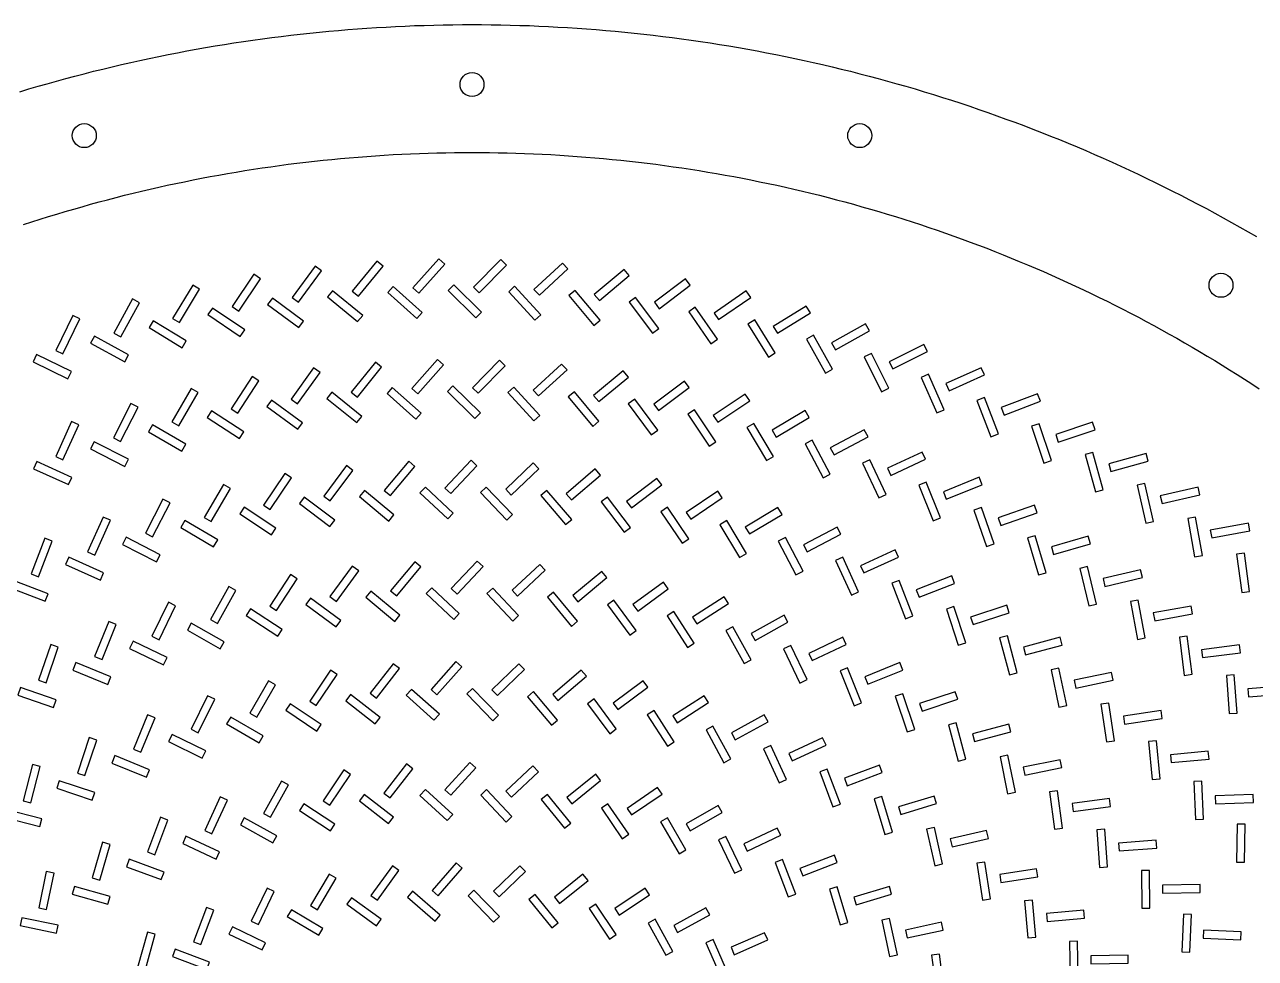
# Model space of a CAD drawing. Header units: millimetres. Extents: x -195 to 195, y -219 to 195.
# Drawn here: x -56 to 98.1, y 78.2 to 195 of the extents above; entities that cross this region are included whole.
import ezdxf

# ---------------------------------------------------------------- set-up
doc = ezdxf.new("R2010")
doc.units = ezdxf.units.MM
for name, color, linetype in [('NPTH', 9, 'Continuous'), ('OUTLINE', 7, 'Continuous'), ('TOP_CU', 1, 'Continuous'), ('TOP_SLOT', 3, 'Continuous')]:
    doc.layers.add(name, color=color, linetype=linetype)

msp = doc.modelspace()

# ---------------------------------------------------------------- linework, layer by layer
at = {"layer": 'NPTH'}
for centre in [(0, 187.5), (-48.53, 181.11), (48.53, 181.11), (93.75, 162.38)]:
    msp.add_circle(centre, 1.5, dxfattribs=at)
at = {"layer": 'OUTLINE'}
msp.add_lwpolyline([(-56.61, 186.6), (-55.46, 186.95), (-54.31, 187.28), (-53.16, 187.61), (-52.01, 187.94), (-50.85, 188.25), (-49.7, 188.56), (-48.54, 188.86), (-47.38, 189.16), (-46.22, 189.44), (-45.06, 189.72), (-43.89, 190), (-42.72, 190.26), (-41.56, 190.52), (-40.39, 190.77), (-39.22, 191.02), (-38.04, 191.25), (-36.87, 191.48), (-35.69, 191.71), (-34.52, 191.92), (-33.34, 192.13), (-32.16, 192.33), (-30.98, 192.52), (-29.8, 192.71), (-28.61, 192.89), (-27.43, 193.06), (-26.24, 193.23), (-25.06, 193.38), (-23.87, 193.53), (-22.68, 193.68), (-21.49, 193.81), (-20.3, 193.94), (-19.11, 194.06), (-17.92, 194.17), (-16.73, 194.28), (-15.54, 194.38), (-14.35, 194.47), (-13.15, 194.56), (-11.96, 194.63), (-10.76, 194.7), (-9.57, 194.77), (-8.37, 194.82), (-7.18, 194.87), (-5.98, 194.91), (-4.79, 194.94), (-3.59, 194.97), (-2.39, 194.99), (-1.2, 195), (0, 195), (1.2, 195), (2.39, 194.99), (3.59, 194.97), (4.79, 194.94), (5.98, 194.91), (7.18, 194.87), (8.37, 194.82), (9.57, 194.77), (10.76, 194.7), (11.96, 194.63), (13.15, 194.56), (14.35, 194.47), (15.54, 194.38), (16.73, 194.28), (17.92, 194.17), (19.11, 194.06), (20.3, 193.94), (21.49, 193.81), (22.68, 193.68), (23.87, 193.53), (25.06, 193.38), (26.24, 193.23), (27.43, 193.06), (28.61, 192.89), (29.8, 192.71), (30.98, 192.52), (32.16, 192.33), (33.34, 192.13), (34.52, 191.92), (35.69, 191.71), (36.87, 191.48), (38.04, 191.25), (39.22, 191.02), (40.39, 190.77), (41.56, 190.52), (42.72, 190.26), (43.89, 190), (45.06, 189.72), (46.22, 189.44), (47.38, 189.16), (48.54, 188.86), (49.7, 188.56), (50.85, 188.25), (52.01, 187.94), (53.16, 187.61), (54.31, 187.28), (55.46, 186.95), (56.61, 186.6), (57.75, 186.25), (58.89, 185.89), (60.03, 185.53), (61.17, 185.16), (62.3, 184.78), (63.44, 184.39), (64.57, 184), (65.69, 183.6), (66.82, 183.19), (67.94, 182.78), (69.06, 182.36), (70.18, 181.93), (71.29, 181.5), (72.41, 181.06), (73.52, 180.61), (74.62, 180.16), (75.73, 179.7), (76.83, 179.23), (77.93, 178.75), (79.02, 178.27), (80.11, 177.78), (81.2, 177.29), (82.29, 176.79), (83.37, 176.28), (84.45, 175.76), (85.53, 175.24), (86.6, 174.71), (87.67, 174.18), (88.74, 173.64), (89.81, 173.09), (90.87, 172.54), (91.92, 171.97), (92.98, 171.41), (94.03, 170.83), (95.07, 170.25), (96.12, 169.67), (97.15, 169.07), (98.19, 168.47)], dxfattribs=at)
at = {"layer": 'TOP_CU'}
msp.add_lwpolyline([(-56.15, 169.97), (-55.11, 170.31), (-54.06, 170.64), (-53.01, 170.97), (-51.96, 171.29), (-50.91, 171.61), (-49.86, 171.92), (-48.8, 172.22), (-47.74, 172.52), (-46.68, 172.81), (-45.62, 173.09), (-44.56, 173.37), (-43.49, 173.64), (-42.43, 173.9), (-41.36, 174.16), (-40.29, 174.41), (-39.22, 174.65), (-38.15, 174.89), (-37.07, 175.12), (-36, 175.34), (-34.92, 175.56), (-33.84, 175.77), (-32.76, 175.98), (-31.68, 176.17), (-30.6, 176.36), (-29.52, 176.55), (-28.44, 176.73), (-27.35, 176.9), (-26.26, 177.06), (-25.18, 177.22), (-24.09, 177.37), (-23, 177.52), (-21.91, 177.65), (-20.82, 177.78), (-19.73, 177.91), (-18.64, 178.03), (-17.55, 178.14), (-16.45, 178.24), (-15.36, 178.34), (-14.26, 178.43), (-13.17, 178.51), (-12.07, 178.59), (-10.98, 178.66), (-9.88, 178.73), (-8.78, 178.78), (-7.69, 178.83), (-6.59, 178.88), (-5.49, 178.92), (-4.39, 178.95), (-3.29, 178.97), (-2.2, 178.99), (-1.1, 179), (0, 179), (1.1, 179), (2.2, 178.99), (3.29, 178.97), (4.39, 178.95), (5.49, 178.92), (6.59, 178.88), (7.69, 178.83), (8.78, 178.78), (9.88, 178.73), (10.98, 178.66), (12.07, 178.59), (13.17, 178.51), (14.26, 178.43), (15.36, 178.34), (16.45, 178.24), (17.55, 178.14), (18.64, 178.03), (19.73, 177.91), (20.82, 177.78), (21.91, 177.65), (23, 177.52), (24.09, 177.37), (25.18, 177.22), (26.26, 177.06), (27.35, 176.9), (28.44, 176.73), (29.52, 176.55), (30.6, 176.36), (31.68, 176.17), (32.76, 175.98), (33.84, 175.77), (34.92, 175.56), (36, 175.34), (37.07, 175.12), (38.15, 174.89), (39.22, 174.65), (40.29, 174.41), (41.36, 174.16), (42.43, 173.9), (43.49, 173.64), (44.56, 173.37), (45.62, 173.09), (46.68, 172.81), (47.74, 172.52), (48.8, 172.22), (49.86, 171.92), (50.91, 171.61), (51.96, 171.29), (53.01, 170.97), (54.06, 170.64), (55.11, 170.31), (56.15, 169.97), (57.19, 169.62), (58.23, 169.26), (59.27, 168.9), (60.3, 168.54), (61.34, 168.16), (62.37, 167.78), (63.4, 167.4), (64.42, 167.01), (65.44, 166.61), (66.47, 166.2), (67.48, 165.79), (68.5, 165.37), (69.51, 164.95), (70.52, 164.52), (71.53, 164.09), (72.54, 163.64), (73.54, 163.2), (74.54, 162.74), (75.54, 162.28), (76.53, 161.81), (77.52, 161.34), (78.51, 160.86), (79.5, 160.38), (80.48, 159.89), (81.46, 159.39), (82.44, 158.89), (83.41, 158.38), (84.38, 157.86), (85.35, 157.34), (86.31, 156.82), (87.27, 156.28), (88.23, 155.75), (89.18, 155.2), (90.13, 154.65), (91.08, 154.1), (92.02, 153.53), (92.96, 152.97), (93.9, 152.39), (94.83, 151.81), (95.76, 151.23), (96.69, 150.64), (97.61, 150.04), (98.53, 149.44)], dxfattribs=at)
for points in [[(-14.99, 161.64), (-14.21, 161.01), (-11.13, 164.77), (-11.9, 165.41)], [(-7.41, 162.07), (-6.67, 161.4), (-3.41, 165.02), (-4.16, 165.69)], [(0.17, 162.15), (0.88, 161.45), (4.3, 164.9), (3.59, 165.61)], [(7.75, 161.87), (8.43, 161.13), (12.01, 164.43), (11.33, 165.16)], [(-30.03, 159.72), (-29.2, 159.16), (-26.49, 163.2), (-27.31, 163.76)], [(-22.53, 160.86), (-21.73, 160.26), (-18.83, 164.17), (-19.63, 164.76)], [(15.31, 161.24), (15.96, 160.47), (19.69, 163.59), (19.04, 164.36)], [(-36.62, 157.72), (-34.09, 161.88), (-34.95, 162.4), (-37.47, 158.24)], [(-6.92, 158.24), (-6.25, 158.98), (-9.87, 162.23), (-10.54, 161.49)], [(0.48, 158.29), (1.19, 159), (-2.27, 162.42), (-2.97, 161.71)], [(7.88, 158), (8.62, 158.68), (5.33, 162.26), (4.59, 161.58)], [(22.84, 160.25), (23.44, 159.45), (27.31, 162.4), (26.71, 163.19)], [(-44.84, 156.41), (-43.96, 155.93), (-41.63, 160.2), (-42.5, 160.68)], [(-21.68, 157.08), (-21.09, 157.89), (-24.99, 160.79), (-25.59, 159.99)], [(-14.32, 157.83), (-13.68, 158.61), (-17.45, 161.69), (-18.08, 160.92)], [(15.26, 157.37), (16.03, 158.01), (12.91, 161.74), (12.14, 161.1)], [(22.6, 156.39), (23.4, 156.99), (20.45, 160.86), (19.66, 160.26)], [(30.3, 158.91), (30.87, 158.09), (34.88, 160.85), (34.31, 161.67)], [(-29.01, 155.99), (-28.45, 156.82), (-32.49, 159.54), (-33.05, 158.71)], [(29.89, 155.06), (30.71, 155.63), (27.95, 159.64), (27.13, 159.07)], [(37.7, 157.22), (38.23, 156.37), (42.36, 158.94), (41.83, 159.79)], [(-52.1, 154.24), (-51.21, 153.8), (-49.08, 158.18), (-49.97, 158.62)], [(-36.28, 154.56), (-35.76, 155.42), (-39.92, 157.94), (-40.43, 157.09)], [(37.11, 153.4), (37.96, 153.93), (35.39, 158.06), (34.54, 157.53)], [(45.01, 155.19), (45.5, 154.32), (49.74, 156.69), (49.25, 157.56)], [(-43.47, 152.79), (-42.99, 153.67), (-47.26, 156), (-47.74, 155.12)], [(44.24, 151.4), (45.11, 151.89), (42.74, 156.13), (41.87, 155.64)], [(52.22, 152.82), (52.66, 151.92), (57.01, 154.09), (56.57, 154.99)], [(-50.57, 150.69), (-50.13, 151.59), (-54.51, 153.72), (-54.95, 152.82)], [(-15.11, 149.01), (-14.33, 148.38), (-11.31, 152.14), (-12.09, 152.76)], [(-6.78, 148.81), (-3.57, 152.41), (-4.32, 153.08), (-7.52, 149.48)], [(0.07, 149.57), (0.78, 148.87), (4.17, 152.3), (3.45, 153)], [(7.66, 149.27), (8.33, 148.53), (11.89, 151.79), (11.21, 152.52)], [(51.27, 149.07), (52.16, 149.51), (49.99, 153.86), (49.1, 153.42)], [(-22.65, 148.15), (-21.84, 147.56), (-19.02, 151.47), (-19.83, 152.06)], [(15.22, 148.59), (15.86, 147.82), (19.57, 150.88), (18.94, 151.66)], [(58.18, 146.41), (59.09, 146.81), (57.13, 151.26), (56.21, 150.85)], [(59.3, 150.11), (59.71, 149.19), (64.15, 151.16), (63.75, 152.07)], [(-37.57, 145.3), (-36.7, 144.8), (-34.28, 148.97), (-35.15, 149.47)], [(-30.14, 146.91), (-29.31, 146.37), (-26.68, 150.41), (-27.52, 150.96)], [(-7.05, 145.64), (-6.38, 146.39), (-9.98, 149.6), (-10.64, 148.85)], [(0.35, 145.71), (1.06, 146.42), (-2.38, 149.81), (-3.08, 149.1)], [(8.48, 146.08), (5.23, 149.63), (4.49, 148.96), (7.75, 145.41)], [(22.74, 147.52), (23.34, 146.72), (27.2, 149.59), (26.61, 150.4)], [(-21.79, 144.38), (-21.2, 145.19), (-25.1, 148.02), (-25.69, 147.21)], [(-14.43, 145.2), (-13.81, 145.98), (-17.56, 149), (-18.19, 148.22)], [(15.11, 144.72), (15.88, 145.36), (12.82, 149.07), (12.04, 148.44)], [(22.44, 143.67), (23.24, 144.26), (20.36, 148.13), (19.56, 147.53)], [(30.2, 146.07), (30.75, 145.24), (34.76, 147.92), (34.2, 148.75)], [(65.89, 143.78), (64.14, 148.32), (63.2, 147.96), (64.96, 143.42)], [(66.25, 147.07), (66.62, 146.14), (71.15, 147.89), (70.79, 148.82)], [(-44.89, 143.31), (-44.01, 142.85), (-41.8, 147.14), (-42.69, 147.6)], [(-29.09, 143.19), (-28.54, 144.03), (-32.59, 146.66), (-33.13, 145.82)], [(29.7, 142.24), (30.53, 142.79), (27.85, 146.8), (27.02, 146.24)], [(37.57, 144.25), (38.08, 143.39), (42.22, 145.85), (41.71, 146.71)], [(-52.11, 140.95), (-51.2, 140.54), (-49.22, 144.93), (-50.13, 145.35)], [(-36.32, 141.64), (-35.82, 142.5), (-39.99, 144.92), (-40.49, 144.05)], [(36.87, 140.44), (37.73, 140.96), (35.27, 145.09), (34.41, 144.58)], [(71.59, 140.13), (72.54, 140.44), (71, 145.05), (70.05, 144.74)], [(73.06, 143.71), (73.37, 142.76), (77.98, 144.29), (77.67, 145.24)], [(44.84, 142.05), (45.31, 141.16), (49.57, 143.42), (49.1, 144.3)], [(-43.47, 139.72), (-43.01, 140.61), (-47.3, 142.81), (-47.76, 141.92)], [(43.95, 138.29), (44.83, 138.75), (42.58, 143.01), (41.7, 142.54)], [(-50.51, 137.44), (-50.1, 138.35), (-54.49, 140.33), (-54.9, 139.42)], [(-10.99, 136.71), (-10.22, 136.06), (-7.15, 139.72), (-7.92, 140.37)], [(-3.39, 136.99), (-2.66, 136.31), (0.61, 139.79), (-0.12, 140.48)], [(50.91, 135.77), (51.82, 136.19), (49.78, 140.56), (48.88, 140.13)], [(51.99, 139.48), (52.41, 138.57), (56.78, 140.61), (56.35, 141.51)], [(78.06, 136.52), (79.02, 136.79), (77.7, 141.47), (76.74, 141.2)], [(79.69, 140.03), (79.96, 139.06), (84.64, 140.38), (84.37, 141.34)], [(-26.08, 134.87), (-25.25, 134.32), (-22.6, 138.29), (-23.44, 138.85)], [(-18.56, 136), (-17.76, 135.4), (-14.9, 139.22), (-15.7, 139.82)], [(4.22, 136.86), (4.91, 136.14), (8.36, 139.43), (7.67, 140.16)], [(11.8, 136.3), (12.45, 135.54), (16.08, 138.64), (15.43, 139.4)], [(-33.52, 133.33), (-32.66, 132.82), (-30.25, 136.94), (-31.11, 137.45)], [(-3.04, 133.15), (-2.35, 133.88), (-5.84, 137.14), (-6.52, 136.41)], [(4.35, 133), (5.08, 133.69), (1.78, 137.14), (1.06, 136.45)], [(19.95, 134.53), (23.75, 137.43), (23.14, 138.22), (19.34, 135.33)], [(57.73, 132.9), (58.66, 133.28), (56.85, 137.74), (55.92, 137.36)], [(59, 136.55), (59.37, 135.62), (63.84, 137.43), (63.46, 138.36)], [(84.35, 132.61), (85.32, 132.84), (84.22, 137.57), (83.25, 137.35)], [(86.15, 136.04), (86.37, 135.06), (91.11, 136.16), (90.88, 137.13)], [(-40.88, 131.38), (-39.99, 130.92), (-37.8, 135.17), (-38.69, 135.62)], [(-17.78, 132.21), (-17.18, 133.01), (-21.01, 135.87), (-21.61, 135.07)], [(-10.42, 132.88), (-9.78, 133.65), (-13.44, 136.72), (-14.08, 135.95)], [(11.72, 132.44), (12.48, 133.09), (9.38, 136.72), (8.62, 136.07)], [(19.05, 131.47), (19.85, 132.08), (16.95, 135.87), (16.16, 135.27)], [(26.82, 133.93), (27.38, 133.1), (31.33, 135.78), (30.77, 136.61)], [(-25.09, 131.14), (-24.54, 131.97), (-28.52, 134.61), (-29.07, 133.78)], [(26.31, 130.1), (27.14, 130.66), (24.46, 134.61), (23.64, 134.05)], [(34.21, 132.12), (34.72, 131.27), (38.81, 133.72), (38.3, 134.58)], [(64.39, 129.69), (65.34, 130.02), (63.76, 134.56), (62.82, 134.24)], [(65.85, 133.27), (66.18, 132.32), (70.72, 133.9), (70.4, 134.85)], [(-48.11, 129.03), (-47.19, 128.62), (-45.24, 132.98), (-46.16, 133.38)], [(-32.34, 129.65), (-31.83, 130.52), (-35.95, 132.93), (-36.45, 132.07)], [(33.49, 128.33), (34.35, 128.84), (31.89, 132.93), (31.04, 132.42)], [(90.45, 128.42), (91.43, 128.59), (90.56, 133.38), (89.58, 133.2)], [(92.41, 131.75), (92.59, 130.77), (97.37, 131.64), (97.19, 132.62)], [(41.48, 129.91), (41.95, 129.02), (46.17, 131.24), (45.7, 132.13)], [(70.89, 126.14), (71.85, 126.42), (70.5, 131.04), (69.54, 130.76)], [(72.52, 129.64), (72.8, 128.68), (77.42, 130.02), (77.14, 130.99)], [(-55.2, 126.28), (-54.26, 125.92), (-52.56, 130.38), (-53.49, 130.74)], [(-39.48, 127.77), (-39.03, 128.66), (-43.27, 130.85), (-43.73, 129.96)], [(40.55, 126.16), (41.44, 126.62), (39.22, 130.84), (38.33, 130.38)], [(-46.11, 126.42), (-50.47, 128.37), (-50.88, 127.45), (-46.52, 125.5)], [(47.48, 123.59), (48.39, 124.01), (46.41, 128.35), (45.5, 127.93)], [(48.62, 127.29), (49.04, 126.38), (53.38, 128.36), (52.96, 129.27)], [(97.33, 124.07), (96.69, 128.88), (95.7, 128.75), (96.34, 123.93)], [(-17.78, 123.42), (-16.97, 122.83), (-14.18, 126.64), (-14.98, 127.23)], [(-10.2, 124.15), (-9.43, 123.51), (-6.41, 127.14), (-7.17, 127.78)], [(-2.59, 124.42), (-1.86, 123.73), (1.38, 127.18), (0.65, 127.86)], [(5.03, 124.22), (5.71, 123.49), (9.16, 126.73), (8.47, 127.46)], [(12.62, 123.56), (13.26, 122.79), (16.89, 125.81), (16.25, 126.58)], [(77.19, 122.26), (78.16, 122.49), (77.06, 127.18), (76.08, 126.95)], [(79, 125.68), (79.23, 124.7), (83.92, 125.81), (83.69, 126.78)], [(-53.42, 122.85), (-53.06, 123.78), (-57.52, 125.49), (-57.88, 124.55)], [(-24.46, 121.68), (-21.9, 125.66), (-22.74, 126.2), (-25.3, 122.22)], [(20.15, 122.43), (20.74, 121.62), (24.56, 124.41), (23.97, 125.22)], [(54.26, 120.65), (55.19, 121.01), (53.46, 125.45), (52.53, 125.09)], [(55.97, 123.34), (60.41, 125.08), (60.05, 126.01), (55.61, 124.27)], [(-32.74, 120.57), (-31.87, 120.08), (-29.55, 124.21), (-30.43, 124.69)], [(-9.66, 120.33), (-9.02, 121.1), (-12.65, 124.12), (-13.29, 123.35)], [(-2.28, 120.57), (-1.59, 121.3), (-5.03, 124.54), (-5.72, 123.81)], [(5.1, 120.36), (5.83, 121.05), (2.59, 124.49), (1.86, 123.81)], [(12.45, 119.7), (13.22, 120.34), (10.2, 123.98), (9.43, 123.34)], [(27.6, 120.84), (28.14, 120), (32.12, 122.55), (31.58, 123.39)], [(-40.06, 118.47), (-39.16, 118.03), (-37.1, 122.29), (-38, 122.73)], [(-24.3, 118.49), (-23.76, 119.33), (-27.73, 121.89), (-28.27, 121.05)], [(-16.41, 120.44), (-20.22, 123.24), (-20.82, 122.43), (-17.01, 119.63)], [(19.75, 118.59), (20.56, 119.18), (17.77, 123), (16.96, 122.41)], [(60.87, 117.33), (61.82, 117.64), (60.33, 122.17), (59.38, 121.86)], [(62.41, 120.87), (62.72, 119.92), (67.25, 121.41), (66.94, 122.36)], [(83.28, 118.07), (84.27, 118.25), (83.4, 122.99), (82.42, 122.81)], [(85.27, 121.39), (85.45, 120.4), (90.18, 121.27), (90, 122.25)], [(-47.24, 115.93), (-46.31, 115.55), (-44.52, 119.92), (-45.44, 120.3)], [(26.96, 117.04), (27.8, 117.58), (25.26, 121.55), (24.41, 121.01)], [(34.94, 118.8), (35.43, 117.93), (39.55, 120.23), (39.07, 121.1)], [(-31.51, 116.91), (-31.02, 117.78), (-35.14, 120.1), (-35.63, 119.22)], [(34.07, 115.04), (34.94, 115.53), (32.64, 119.65), (31.77, 119.17)], [(-54.25, 112.95), (-53.3, 112.63), (-51.78, 117.1), (-52.72, 117.43)], [(-38.61, 114.89), (-38.17, 115.79), (-42.43, 117.85), (-42.87, 116.95)], [(41.04, 112.61), (41.94, 113.04), (39.9, 117.3), (39, 116.87)], [(42.14, 116.31), (42.57, 115.41), (46.83, 117.45), (46.4, 118.35)], [(67.27, 113.65), (68.24, 113.9), (67.01, 118.51), (66.04, 118.25)], [(69.01, 117.1), (69.27, 116.13), (73.88, 117.36), (73.62, 118.33)], [(89.16, 113.57), (90.15, 113.7), (89.53, 118.47), (88.54, 118.34)], [(91.31, 116.78), (91.44, 115.79), (96.21, 116.41), (96.08, 117.4)], [(-45.57, 112.44), (-45.19, 113.37), (-49.57, 115.16), (-49.95, 114.24)], [(-20.32, 110.33), (-19.49, 109.78), (-16.87, 113.66), (-17.7, 114.22)], [(-12.75, 111.33), (-11.96, 110.71), (-9.09, 114.41), (-9.88, 115.02)], [(-5.13, 111.8), (-4.39, 111.13), (-1.27, 114.62), (-2.02, 115.29)], [(2.5, 111.75), (3.2, 111.04), (6.55, 114.31), (5.85, 115.02)], [(10.11, 111.19), (10.76, 110.42), (14.32, 113.46), (13.67, 114.22)], [(47.85, 109.76), (48.77, 110.13), (47, 114.51), (46.07, 114.13)], [(49.17, 113.38), (49.55, 112.46), (53.93, 114.23), (53.55, 115.16)], [(74.44, 109.81), (73.47, 114.48), (72.49, 114.28), (73.47, 109.61)], [(-27.8, 108.83), (-26.94, 108.33), (-24.59, 112.38), (-25.46, 112.88)], [(18.26, 109.29), (22.02, 112.08), (21.43, 112.88), (17.66, 110.1)], [(75.39, 112.96), (75.6, 111.98), (80.27, 112.95), (80.06, 113.93)], [(94.79, 108.78), (95.79, 108.85), (95.41, 113.65), (94.42, 113.57)], [(-52.37, 109.57), (-52.05, 110.52), (-56.53, 112.05), (-56.85, 111.1)], [(-35.17, 106.82), (-34.27, 106.38), (-32.2, 110.58), (-33.1, 111.02)], [(-12.12, 107.52), (-11.5, 108.31), (-15.2, 111.18), (-15.81, 110.39)], [(-4.76, 107.96), (-4.09, 108.7), (-7.58, 111.82), (-8.25, 111.08)], [(2.61, 107.89), (3.33, 108.59), (0.06, 111.94), (-0.66, 111.24)], [(9.96, 107.33), (10.72, 107.98), (7.69, 111.54), (6.93, 110.89)], [(25.13, 108.5), (25.67, 107.65), (29.61, 110.17), (29.07, 111.01)], [(54.46, 106.49), (55.41, 106.81), (53.91, 111.28), (52.96, 110.97)], [(56.01, 110.03), (56.33, 109.08), (60.81, 110.58), (60.49, 111.53)], [(97.1, 111.87), (97.18, 110.87), (101.98, 111.25), (101.9, 112.25)], [(-19.43, 106.58), (-18.87, 107.41), (-22.75, 110.02), (-23.31, 109.2)], [(17.25, 106.26), (18.05, 106.86), (15.27, 110.62), (14.47, 110.02)], [(79.42, 105.24), (80.41, 105.38), (79.7, 110.1), (78.71, 109.95)], [(-42.37, 104.32), (-41.45, 103.94), (-39.67, 108.27), (-40.6, 108.65)], [(-26.65, 105.14), (-26.15, 106.01), (-30.2, 108.36), (-30.71, 107.49)], [(24.45, 104.7), (25.29, 105.24), (22.78, 109.18), (21.93, 108.64)], [(32.46, 106.39), (32.94, 105.51), (37.05, 107.75), (36.57, 108.63)], [(81.53, 108.47), (81.68, 107.48), (86.4, 108.19), (86.25, 109.18)], [(32.41, 103.12), (30.16, 107.23), (29.29, 106.75), (31.53, 102.64)], [(60.87, 102.82), (61.83, 103.08), (60.61, 107.64), (59.64, 107.38)], [(62.63, 106.25), (62.89, 105.29), (67.45, 106.51), (67.19, 107.48)], [(-49.4, 101.33), (-48.45, 101.02), (-46.97, 105.46), (-47.92, 105.78)], [(-33.77, 103.22), (-33.33, 104.12), (-37.53, 106.19), (-37.97, 105.29)], [(38.45, 100.11), (39.36, 100.53), (37.4, 104.78), (36.49, 104.36)], [(39.64, 103.78), (40.06, 102.87), (44.31, 104.83), (43.89, 105.74)], [(85.12, 100.53), (86.12, 100.63), (85.67, 105.37), (84.68, 105.28)], [(-40.74, 100.82), (-40.36, 101.75), (-44.69, 103.53), (-45.07, 102.6)], [(67.03, 98.76), (68.01, 98.96), (67.07, 103.59), (66.09, 103.39)], [(87.41, 103.64), (87.51, 102.65), (92.25, 103.09), (92.16, 104.09)], [(-56.2, 97.88), (-55.24, 97.63), (-54.06, 102.16), (-55.03, 102.41)], [(-18.62, 97.87), (-17.79, 97.31), (-15.23, 101.18), (-16.06, 101.73)], [(-11.04, 98.85), (-10.25, 98.24), (-7.4, 101.89), (-8.19, 102.51)], [(-3.4, 99.26), (-2.66, 98.58), (0.47, 102.01), (-0.27, 102.68)], [(4.25, 99.07), (4.94, 98.34), (8.32, 101.51), (7.63, 102.24)], [(45.18, 97.11), (46.11, 97.46), (44.45, 101.84), (43.52, 101.48)], [(46.62, 100.69), (46.97, 99.75), (51.35, 101.41), (50.99, 102.35)], [(69, 102.08), (69.2, 101.1), (73.83, 102.04), (73.63, 103.02)], [(-47.53, 97.96), (-47.21, 98.91), (-51.66, 100.39), (-51.97, 99.44)], [(-26.11, 96.3), (-25.24, 95.81), (-22.98, 99.86), (-23.85, 100.35)], [(11.87, 98.29), (12.49, 97.51), (16.1, 100.41), (15.48, 101.19)], [(91.55, 95.56), (91.37, 100.32), (90.37, 100.28), (90.55, 95.52)], [(-10.44, 95.04), (-9.82, 95.83), (-13.48, 98.68), (-14.09, 97.89)], [(-3.09, 95.41), (-2.42, 96.15), (-5.84, 99.27), (-6.52, 98.53)], [(4.26, 95.21), (4.99, 95.89), (1.82, 99.27), (1.09, 98.59)], [(11.57, 94.44), (12.35, 95.07), (9.45, 98.68), (8.67, 98.05)], [(19.4, 96.93), (19.96, 96.1), (23.79, 98.72), (23.22, 99.54)], [(72.93, 94.33), (73.92, 94.47), (73.27, 99.14), (72.28, 99.01)], [(93.01, 98.49), (93.05, 97.5), (97.81, 97.67), (97.78, 98.67)], [(-33.46, 94.16), (-32.55, 93.74), (-30.61, 97.95), (-31.52, 98.37)], [(-17.73, 94.11), (-17.18, 94.94), (-21.04, 97.51), (-21.6, 96.67)], [(18.81, 93.11), (19.63, 93.68), (17.02, 97.5), (16.19, 96.94)], [(26.8, 94.99), (27.3, 94.12), (31.31, 96.43), (30.81, 97.3)], [(51.68, 93.65), (52.64, 93.94), (51.29, 98.42), (50.33, 98.13)], [(53.37, 97.12), (53.66, 96.17), (58.13, 97.52), (57.84, 98.47)], [(75.11, 97.52), (75.25, 96.53), (79.92, 97.18), (79.78, 98.17)], [(-54.11, 94.64), (-53.86, 95.61), (-58.39, 96.78), (-58.64, 95.81)], [(-40.62, 91.47), (-39.68, 91.12), (-38.07, 95.47), (-39, 95.81)], [(-24.94, 92.62), (-24.45, 93.5), (-28.5, 95.75), (-28.99, 94.88)], [(25.92, 91.23), (26.78, 91.73), (24.47, 95.74), (23.61, 95.24)], [(34.03, 92.48), (34.46, 91.57), (38.64, 93.57), (38.21, 94.47)], [(57.94, 89.75), (58.91, 89.97), (57.87, 94.53), (56.89, 94.31)], [(59.86, 93.1), (60.08, 92.13), (64.64, 93.17), (64.41, 94.14)], [(78.55, 89.54), (79.55, 89.62), (79.19, 94.33), (78.19, 94.25)], [(95.69, 90.21), (96.69, 90.19), (96.78, 94.95), (95.78, 94.97)], [(-46.59, 87.96), (-45.31, 92.42), (-46.27, 92.69), (-47.55, 88.24)], [(-32.01, 90.59), (-31.59, 91.49), (-35.8, 93.44), (-36.21, 92.53)], [(32.86, 88.8), (33.76, 89.23), (31.77, 93.41), (30.87, 92.98)], [(80.92, 92.59), (80.99, 91.6), (85.7, 91.96), (85.63, 92.95)], [(41.4, 88.48), (45.72, 90.14), (45.37, 91.08), (41.04, 89.41)], [(-38.9, 88.01), (-38.55, 88.95), (-42.9, 90.57), (-43.24, 89.63)], [(-12.65, 86.03), (-11.84, 85.45), (-9.15, 89.17), (-9.96, 89.75)], [(-5, 86.64), (-4.24, 85.98), (-1.23, 89.45), (-1.99, 90.1)], [(2.68, 86.56), (3.38, 85.84), (6.68, 89.03), (5.98, 89.75)], [(39.59, 85.84), (40.52, 86.2), (38.86, 90.52), (37.93, 90.16)], [(63.9, 85.43), (64.89, 85.59), (64.17, 90.21), (63.18, 90.05)], [(66.05, 88.64), (66.21, 87.65), (70.82, 88.38), (70.67, 89.36)], [(-54.22, 84.48), (-53.24, 84.28), (-52.31, 88.83), (-53.29, 89.03)], [(-20.22, 84.76), (-19.36, 84.25), (-17.01, 88.19), (-17.87, 88.7)], [(10.32, 85.81), (10.95, 85.03), (14.52, 87.91), (13.89, 88.69)], [(83.86, 84.42), (84.86, 84.43), (84.79, 89.15), (83.79, 89.14)], [(-45.57, 84.92), (-45.3, 85.89), (-49.75, 87.17), (-50.03, 86.2)], [(-27.65, 82.82), (-26.74, 82.38), (-24.75, 86.52), (-25.65, 86.95)], [(-4.63, 82.8), (-3.97, 83.55), (-7.44, 86.56), (-8.09, 85.8)], [(3.43, 83.4), (0.24, 86.7), (-0.48, 86), (2.71, 82.7)], [(17.87, 84.38), (18.42, 83.55), (22.23, 86.1), (21.68, 86.93)], [(46.07, 82.36), (47.03, 82.65), (45.71, 87.09), (44.75, 86.8)], [(47.8, 85.81), (48.08, 84.86), (52.52, 86.18), (52.24, 87.13)], [(86.41, 87.31), (86.43, 86.31), (91.15, 86.38), (91.13, 87.38)], [(-11.94, 82.24), (-11.36, 83.05), (-15.08, 85.74), (-15.66, 84.93)], [(10.01, 81.96), (10.78, 82.59), (7.9, 86.16), (7.12, 85.53)], [(17.21, 80.58), (18.04, 81.13), (15.49, 84.94), (14.66, 84.39)], [(69.56, 80.71), (70.56, 80.8), (70.15, 85.45), (69.16, 85.37)], [(-51.99, 81.33), (-51.79, 82.31), (-56.33, 83.25), (-56.54, 82.27)], [(-34.87, 80.24), (-33.94, 79.88), (-32.31, 84.18), (-33.25, 84.53)], [(-18.67, 81.9), (-22.61, 84.25), (-23.12, 83.39), (-19.18, 81.04)], [(25.25, 82.28), (25.73, 81.41), (29.76, 83.61), (29.27, 84.49)], [(71.92, 83.76), (72.01, 82.77), (76.67, 83.17), (76.58, 84.17)], [(88.84, 78.97), (89.84, 78.92), (90.06, 83.64), (89.06, 83.69)], [(-26.28, 79.21), (-25.85, 80.11), (-29.98, 82.11), (-30.42, 81.2)], [(24.26, 78.55), (25.14, 79.03), (22.93, 83.06), (22.06, 82.58)], [(52.26, 78.39), (53.24, 78.6), (52.27, 83.13), (51.29, 82.92)], [(54.25, 81.7), (54.46, 80.72), (58.99, 81.69), (58.78, 82.67)], [(91.57, 81.7), (91.52, 80.7), (96.23, 80.48), (96.28, 81.48)], [(-41.85, 77.03), (-40.88, 76.76), (-39.64, 81.18), (-40.6, 81.45)], [(31.1, 75.91), (32.02, 76.31), (30.18, 80.51), (29.27, 80.11)], [(32.42, 79.54), (32.82, 78.62), (37.03, 80.46), (36.63, 81.37)], [(74.88, 75.61), (75.88, 75.63), (75.8, 80.3), (74.8, 80.28)], [(-33.2, 76.76), (-32.85, 77.69), (-37.14, 79.32), (-37.49, 78.39)], [(58.12, 73.95), (59.11, 74.09), (58.5, 78.68), (57.51, 78.54)], [(77.45, 78.49), (77.46, 77.49), (82.14, 77.57), (82.12, 78.57)]]:
    msp.add_lwpolyline(points, close=True, dxfattribs=at)
at = {"layer": 'TOP_SLOT'}
for points in [[(-11.13, 164.77), (-11.9, 165.41), (-14.99, 161.64), (-14.21, 161.01)], [(-3.41, 165.02), (-4.16, 165.69), (-7.41, 162.07), (-6.67, 161.4)], [(4.3, 164.9), (3.59, 165.61), (0.17, 162.15), (0.88, 161.45)], [(12.01, 164.43), (11.33, 165.16), (7.75, 161.87), (8.43, 161.13)], [(-26.49, 163.2), (-27.31, 163.76), (-30.03, 159.72), (-29.2, 159.16)], [(-18.83, 164.17), (-19.63, 164.76), (-22.53, 160.86), (-21.73, 160.26)], [(19.69, 163.59), (19.04, 164.36), (15.31, 161.24), (15.96, 160.47)], [(-34.09, 161.88), (-34.95, 162.4), (-37.47, 158.24), (-36.62, 157.72)], [(-9.87, 162.23), (-10.54, 161.49), (-6.92, 158.24), (-6.25, 158.98)], [(-2.27, 162.42), (-2.97, 161.71), (0.48, 158.29), (1.19, 159)], [(5.33, 162.26), (4.59, 161.58), (7.88, 158), (8.62, 158.68)], [(27.31, 162.4), (26.71, 163.19), (22.84, 160.25), (23.44, 159.45)], [(-41.63, 160.2), (-42.5, 160.68), (-44.84, 156.41), (-43.96, 155.93)], [(-24.99, 160.79), (-25.59, 159.99), (-21.68, 157.08), (-21.09, 157.89)], [(-17.45, 161.69), (-18.08, 160.92), (-14.32, 157.83), (-13.68, 158.61)], [(12.91, 161.74), (12.14, 161.1), (15.26, 157.37), (16.03, 158.01)], [(20.45, 160.86), (19.66, 160.26), (22.6, 156.39), (23.4, 156.99)], [(34.88, 160.85), (34.31, 161.67), (30.3, 158.91), (30.87, 158.09)], [(-32.49, 159.54), (-33.05, 158.71), (-29.01, 155.99), (-28.45, 156.82)], [(27.95, 159.64), (27.13, 159.07), (29.89, 155.06), (30.71, 155.63)], [(42.36, 158.94), (41.83, 159.79), (37.7, 157.22), (38.23, 156.37)], [(-49.08, 158.18), (-49.97, 158.62), (-52.1, 154.24), (-51.21, 153.8)], [(-39.92, 157.94), (-40.43, 157.09), (-36.28, 154.56), (-35.76, 155.42)], [(35.39, 158.06), (34.54, 157.53), (37.11, 153.4), (37.96, 153.93)], [(49.74, 156.69), (49.25, 157.56), (45.01, 155.19), (45.5, 154.32)], [(-47.26, 156), (-47.74, 155.12), (-43.47, 152.79), (-42.99, 153.67)], [(42.74, 156.13), (41.87, 155.64), (44.24, 151.4), (45.11, 151.89)], [(57.01, 154.09), (56.57, 154.99), (52.22, 152.82), (52.66, 151.92)], [(-54.51, 153.72), (-54.95, 152.82), (-50.57, 150.69), (-50.13, 151.59)], [(-11.31, 152.14), (-12.09, 152.76), (-15.11, 149.01), (-14.33, 148.38)], [(-3.57, 152.41), (-4.32, 153.08), (-7.52, 149.48), (-6.78, 148.81)], [(4.17, 152.3), (3.45, 153), (0.07, 149.57), (0.78, 148.87)], [(11.89, 151.79), (11.21, 152.52), (7.66, 149.27), (8.33, 148.53)], [(49.99, 153.86), (49.1, 153.42), (51.27, 149.07), (52.16, 149.51)], [(-19.02, 151.47), (-19.83, 152.06), (-22.65, 148.15), (-21.84, 147.56)], [(19.57, 150.88), (18.94, 151.66), (15.22, 148.59), (15.86, 147.82)], [(57.13, 151.26), (56.21, 150.85), (58.18, 146.41), (59.09, 146.81)], [(64.15, 151.16), (63.75, 152.07), (59.3, 150.11), (59.71, 149.19)], [(-34.28, 148.97), (-35.15, 149.47), (-37.57, 145.3), (-36.7, 144.8)], [(-26.68, 150.41), (-27.52, 150.96), (-30.14, 146.91), (-29.31, 146.37)], [(-9.98, 149.6), (-10.64, 148.85), (-7.05, 145.64), (-6.38, 146.39)], [(-2.38, 149.81), (-3.08, 149.1), (0.35, 145.71), (1.06, 146.42)], [(5.23, 149.63), (4.49, 148.96), (7.75, 145.41), (8.48, 146.08)], [(27.2, 149.59), (26.61, 150.4), (22.74, 147.52), (23.34, 146.72)], [(-25.1, 148.02), (-25.69, 147.21), (-21.79, 144.38), (-21.2, 145.19)], [(-17.56, 149), (-18.19, 148.22), (-14.43, 145.2), (-13.81, 145.98)], [(12.82, 149.07), (12.04, 148.44), (15.11, 144.72), (15.88, 145.36)], [(20.36, 148.13), (19.56, 147.53), (22.44, 143.67), (23.24, 144.26)], [(34.76, 147.92), (34.2, 148.75), (30.2, 146.07), (30.75, 145.24)], [(64.14, 148.32), (63.2, 147.96), (64.96, 143.42), (65.89, 143.78)], [(71.15, 147.89), (70.79, 148.82), (66.25, 147.07), (66.62, 146.14)], [(-41.8, 147.14), (-42.69, 147.6), (-44.89, 143.31), (-44.01, 142.85)], [(-32.59, 146.66), (-33.13, 145.82), (-29.09, 143.19), (-28.54, 144.03)], [(27.85, 146.8), (27.02, 146.24), (29.7, 142.24), (30.53, 142.79)], [(42.22, 145.85), (41.71, 146.71), (37.57, 144.25), (38.08, 143.39)], [(-49.22, 144.93), (-50.13, 145.35), (-52.11, 140.95), (-51.2, 140.54)], [(-39.99, 144.92), (-40.49, 144.05), (-36.32, 141.64), (-35.82, 142.5)], [(35.27, 145.09), (34.41, 144.58), (36.87, 140.44), (37.73, 140.96)], [(71, 145.05), (70.05, 144.74), (71.59, 140.13), (72.54, 140.44)], [(77.98, 144.29), (77.67, 145.24), (73.06, 143.71), (73.37, 142.76)], [(49.57, 143.42), (49.1, 144.3), (44.84, 142.05), (45.31, 141.16)], [(-47.3, 142.81), (-47.76, 141.92), (-43.47, 139.72), (-43.01, 140.61)], [(42.58, 143.01), (41.7, 142.54), (43.95, 138.29), (44.83, 138.75)], [(-54.49, 140.33), (-54.9, 139.42), (-50.51, 137.44), (-50.1, 138.35)], [(-7.15, 139.72), (-7.92, 140.37), (-10.99, 136.71), (-10.22, 136.06)], [(0.61, 139.79), (-0.12, 140.48), (-3.39, 136.99), (-2.66, 136.31)], [(49.78, 140.56), (48.88, 140.13), (50.91, 135.77), (51.82, 136.19)], [(56.78, 140.61), (56.35, 141.51), (51.99, 139.48), (52.41, 138.57)], [(77.7, 141.47), (76.74, 141.2), (78.06, 136.52), (79.02, 136.79)], [(84.64, 140.38), (84.37, 141.34), (79.69, 140.03), (79.96, 139.06)], [(-22.6, 138.29), (-23.44, 138.85), (-26.08, 134.87), (-25.25, 134.32)], [(-14.9, 139.22), (-15.7, 139.82), (-18.56, 136), (-17.76, 135.4)], [(8.36, 139.43), (7.67, 140.16), (4.22, 136.86), (4.91, 136.14)], [(16.08, 138.64), (15.43, 139.4), (11.8, 136.3), (12.45, 135.54)], [(-30.25, 136.94), (-31.11, 137.45), (-33.52, 133.33), (-32.66, 132.82)], [(-5.84, 137.14), (-6.52, 136.41), (-3.04, 133.15), (-2.35, 133.88)], [(1.78, 137.14), (1.06, 136.45), (4.35, 133), (5.08, 133.69)], [(23.75, 137.43), (23.14, 138.22), (19.34, 135.33), (19.95, 134.53)], [(56.85, 137.74), (55.92, 137.36), (57.73, 132.9), (58.66, 133.28)], [(63.84, 137.43), (63.46, 138.36), (59, 136.55), (59.37, 135.62)], [(84.22, 137.57), (83.25, 137.35), (84.35, 132.61), (85.32, 132.84)], [(91.11, 136.16), (90.88, 137.13), (86.15, 136.04), (86.37, 135.06)], [(-37.8, 135.17), (-38.69, 135.62), (-40.88, 131.38), (-39.99, 130.92)], [(-21.01, 135.87), (-21.61, 135.07), (-17.78, 132.21), (-17.18, 133.01)], [(-13.44, 136.72), (-14.08, 135.95), (-10.42, 132.88), (-9.78, 133.65)], [(9.38, 136.72), (8.62, 136.07), (11.72, 132.44), (12.48, 133.09)], [(16.95, 135.87), (16.16, 135.27), (19.05, 131.47), (19.85, 132.08)], [(31.33, 135.78), (30.77, 136.61), (26.82, 133.93), (27.38, 133.1)], [(-28.52, 134.61), (-29.07, 133.78), (-25.09, 131.14), (-24.54, 131.97)], [(24.46, 134.61), (23.64, 134.05), (26.31, 130.1), (27.14, 130.66)], [(38.81, 133.72), (38.3, 134.58), (34.21, 132.12), (34.72, 131.27)], [(63.76, 134.56), (62.82, 134.24), (64.39, 129.69), (65.34, 130.02)], [(70.72, 133.9), (70.4, 134.85), (65.85, 133.27), (66.18, 132.32)], [(-45.24, 132.98), (-46.16, 133.38), (-48.11, 129.03), (-47.19, 128.62)], [(-35.95, 132.93), (-36.45, 132.07), (-32.34, 129.65), (-31.83, 130.52)], [(31.89, 132.93), (31.04, 132.42), (33.49, 128.33), (34.35, 128.84)], [(90.56, 133.38), (89.58, 133.2), (90.45, 128.42), (91.43, 128.59)], [(97.37, 131.64), (97.19, 132.62), (92.41, 131.75), (92.59, 130.77)], [(46.17, 131.24), (45.7, 132.13), (41.48, 129.91), (41.95, 129.02)], [(70.5, 131.04), (69.54, 130.76), (70.89, 126.14), (71.85, 126.42)], [(77.42, 130.02), (77.14, 130.99), (72.52, 129.64), (72.8, 128.68)], [(-52.56, 130.38), (-53.49, 130.74), (-55.2, 126.28), (-54.26, 125.92)], [(-43.27, 130.85), (-43.73, 129.96), (-39.48, 127.77), (-39.03, 128.66)], [(39.22, 130.84), (38.33, 130.38), (40.55, 126.16), (41.44, 126.62)], [(-50.47, 128.37), (-50.88, 127.45), (-46.52, 125.5), (-46.11, 126.42)], [(46.41, 128.35), (45.5, 127.93), (47.48, 123.59), (48.39, 124.01)], [(53.38, 128.36), (52.96, 129.27), (48.62, 127.29), (49.04, 126.38)], [(96.69, 128.88), (95.7, 128.75), (96.34, 123.93), (97.33, 124.07)], [(-14.18, 126.64), (-14.98, 127.23), (-17.78, 123.42), (-16.97, 122.83)], [(-6.41, 127.14), (-7.17, 127.78), (-10.2, 124.15), (-9.43, 123.51)], [(1.38, 127.18), (0.65, 127.86), (-2.59, 124.42), (-1.86, 123.73)], [(9.16, 126.73), (8.47, 127.46), (5.03, 124.22), (5.71, 123.49)], [(16.89, 125.81), (16.25, 126.58), (12.62, 123.56), (13.26, 122.79)], [(77.06, 127.18), (76.08, 126.95), (77.19, 122.26), (78.16, 122.49)], [(83.92, 125.81), (83.69, 126.78), (79, 125.68), (79.23, 124.7)], [(-57.52, 125.49), (-57.88, 124.55), (-53.42, 122.85), (-53.06, 123.78)], [(-21.9, 125.66), (-22.74, 126.2), (-25.3, 122.22), (-24.46, 121.68)], [(24.56, 124.41), (23.97, 125.22), (20.15, 122.43), (20.74, 121.62)], [(53.46, 125.45), (52.53, 125.09), (54.26, 120.65), (55.19, 121.01)], [(60.41, 125.08), (60.05, 126.01), (55.61, 124.27), (55.97, 123.34)], [(-29.55, 124.21), (-30.43, 124.69), (-32.74, 120.57), (-31.87, 120.08)], [(-12.65, 124.12), (-13.29, 123.35), (-9.66, 120.33), (-9.02, 121.1)], [(-5.03, 124.54), (-5.72, 123.81), (-2.28, 120.57), (-1.59, 121.3)], [(2.59, 124.49), (1.86, 123.81), (5.1, 120.36), (5.83, 121.05)], [(10.2, 123.98), (9.43, 123.34), (12.45, 119.7), (13.22, 120.34)], [(32.12, 122.55), (31.58, 123.39), (27.6, 120.84), (28.14, 120)], [(-37.1, 122.29), (-38, 122.73), (-40.06, 118.47), (-39.16, 118.03)], [(-27.73, 121.89), (-28.27, 121.05), (-24.3, 118.49), (-23.76, 119.33)], [(-20.22, 123.24), (-20.82, 122.43), (-17.01, 119.63), (-16.41, 120.44)], [(17.77, 123), (16.96, 122.41), (19.75, 118.59), (20.56, 119.18)], [(60.33, 122.17), (59.38, 121.86), (60.87, 117.33), (61.82, 117.64)], [(67.25, 121.41), (66.94, 122.36), (62.41, 120.87), (62.72, 119.92)], [(83.4, 122.99), (82.42, 122.81), (83.28, 118.07), (84.27, 118.25)], [(90.18, 121.27), (90, 122.25), (85.27, 121.39), (85.45, 120.4)], [(-44.52, 119.92), (-45.44, 120.3), (-47.24, 115.93), (-46.31, 115.55)], [(25.26, 121.55), (24.41, 121.01), (26.96, 117.04), (27.8, 117.58)], [(39.55, 120.23), (39.07, 121.1), (34.94, 118.8), (35.43, 117.93)], [(-35.14, 120.1), (-35.63, 119.22), (-31.51, 116.91), (-31.02, 117.78)], [(32.64, 119.65), (31.77, 119.17), (34.07, 115.04), (34.94, 115.53)], [(-51.78, 117.1), (-52.72, 117.43), (-54.25, 112.95), (-53.3, 112.63)], [(-42.43, 117.85), (-42.87, 116.95), (-38.61, 114.89), (-38.17, 115.79)], [(39.9, 117.3), (39, 116.87), (41.04, 112.61), (41.94, 113.04)], [(46.83, 117.45), (46.4, 118.35), (42.14, 116.31), (42.57, 115.41)], [(67.01, 118.51), (66.04, 118.25), (67.27, 113.65), (68.24, 113.9)], [(73.88, 117.36), (73.62, 118.33), (69.01, 117.1), (69.27, 116.13)], [(89.53, 118.47), (88.54, 118.34), (89.16, 113.57), (90.15, 113.7)], [(96.21, 116.41), (96.08, 117.4), (91.31, 116.78), (91.44, 115.79)], [(-49.57, 115.16), (-49.95, 114.24), (-45.57, 112.44), (-45.19, 113.37)], [(-16.87, 113.66), (-17.7, 114.22), (-20.32, 110.33), (-19.49, 109.78)], [(-9.09, 114.41), (-9.88, 115.02), (-12.75, 111.33), (-11.96, 110.71)], [(-1.27, 114.62), (-2.02, 115.29), (-5.13, 111.8), (-4.39, 111.13)], [(6.55, 114.31), (5.85, 115.02), (2.5, 111.75), (3.2, 111.04)], [(14.32, 113.46), (13.67, 114.22), (10.11, 111.19), (10.76, 110.42)], [(47, 114.51), (46.07, 114.13), (47.85, 109.76), (48.77, 110.13)], [(53.93, 114.23), (53.55, 115.16), (49.17, 113.38), (49.55, 112.46)], [(73.47, 114.48), (72.49, 114.28), (73.47, 109.61), (74.44, 109.81)], [(-24.59, 112.38), (-25.46, 112.88), (-27.8, 108.83), (-26.94, 108.33)], [(22.02, 112.08), (21.43, 112.88), (17.66, 110.1), (18.26, 109.29)], [(80.27, 112.95), (80.06, 113.93), (75.39, 112.96), (75.6, 111.98)], [(95.41, 113.65), (94.42, 113.57), (94.79, 108.78), (95.79, 108.85)], [(-56.53, 112.05), (-56.85, 111.1), (-52.37, 109.57), (-52.05, 110.52)], [(-32.2, 110.58), (-33.1, 111.02), (-35.17, 106.82), (-34.27, 106.38)], [(-15.2, 111.18), (-15.81, 110.39), (-12.12, 107.52), (-11.5, 108.31)], [(-7.58, 111.82), (-8.25, 111.08), (-4.76, 107.96), (-4.09, 108.7)], [(0.06, 111.94), (-0.66, 111.24), (2.61, 107.89), (3.33, 108.59)], [(7.69, 111.54), (6.93, 110.89), (9.96, 107.33), (10.72, 107.98)], [(29.61, 110.17), (29.07, 111.01), (25.13, 108.5), (25.67, 107.65)], [(53.91, 111.28), (52.96, 110.97), (54.46, 106.49), (55.41, 106.81)], [(60.81, 110.58), (60.49, 111.53), (56.01, 110.03), (56.33, 109.08)], [(101.98, 111.25), (101.9, 112.25), (97.1, 111.87), (97.18, 110.87)], [(-22.75, 110.02), (-23.31, 109.2), (-19.43, 106.58), (-18.87, 107.41)], [(15.27, 110.62), (14.47, 110.02), (17.25, 106.26), (18.05, 106.86)], [(79.7, 110.1), (78.71, 109.95), (79.42, 105.24), (80.41, 105.38)], [(-39.67, 108.27), (-40.6, 108.65), (-42.37, 104.32), (-41.45, 103.94)], [(-30.2, 108.36), (-30.71, 107.49), (-26.65, 105.14), (-26.15, 106.01)], [(22.78, 109.18), (21.93, 108.64), (24.45, 104.7), (25.29, 105.24)], [(37.05, 107.75), (36.57, 108.63), (32.46, 106.39), (32.94, 105.51)], [(86.4, 108.19), (86.25, 109.18), (81.53, 108.47), (81.68, 107.48)], [(30.16, 107.23), (29.29, 106.75), (31.53, 102.64), (32.41, 103.12)], [(60.61, 107.64), (59.64, 107.38), (60.87, 102.82), (61.83, 103.08)], [(67.45, 106.51), (67.19, 107.48), (62.63, 106.25), (62.89, 105.29)], [(-46.97, 105.46), (-47.92, 105.78), (-49.4, 101.33), (-48.45, 101.02)], [(-37.53, 106.19), (-37.97, 105.29), (-33.77, 103.22), (-33.33, 104.12)], [(37.4, 104.78), (36.49, 104.36), (38.45, 100.11), (39.36, 100.53)], [(44.31, 104.83), (43.89, 105.74), (39.64, 103.78), (40.06, 102.87)], [(85.67, 105.37), (84.68, 105.28), (85.12, 100.53), (86.12, 100.63)], [(-44.69, 103.53), (-45.07, 102.6), (-40.74, 100.82), (-40.36, 101.75)], [(67.07, 103.59), (66.09, 103.39), (67.03, 98.76), (68.01, 98.96)], [(92.25, 103.09), (92.16, 104.09), (87.41, 103.64), (87.51, 102.65)], [(-54.06, 102.16), (-55.03, 102.41), (-56.2, 97.88), (-55.24, 97.63)], [(-15.23, 101.18), (-16.06, 101.73), (-18.62, 97.87), (-17.79, 97.31)], [(-7.4, 101.89), (-8.19, 102.51), (-11.04, 98.85), (-10.25, 98.24)], [(0.47, 102.01), (-0.27, 102.68), (-3.4, 99.26), (-2.66, 98.58)], [(8.32, 101.51), (7.63, 102.24), (4.25, 99.07), (4.94, 98.34)], [(44.45, 101.84), (43.52, 101.48), (45.18, 97.11), (46.11, 97.46)], [(51.35, 101.41), (50.99, 102.35), (46.62, 100.69), (46.97, 99.75)], [(73.83, 102.04), (73.63, 103.02), (69, 102.08), (69.2, 101.1)], [(-51.66, 100.39), (-51.97, 99.44), (-47.53, 97.96), (-47.21, 98.91)], [(-22.98, 99.86), (-23.85, 100.35), (-26.11, 96.3), (-25.24, 95.81)], [(16.1, 100.41), (15.48, 101.19), (11.87, 98.29), (12.49, 97.51)], [(91.37, 100.32), (90.37, 100.28), (90.55, 95.52), (91.55, 95.56)], [(-13.48, 98.68), (-14.09, 97.89), (-10.44, 95.04), (-9.82, 95.83)], [(-5.84, 99.27), (-6.52, 98.53), (-3.09, 95.41), (-2.42, 96.15)], [(1.82, 99.27), (1.09, 98.59), (4.26, 95.21), (4.99, 95.89)], [(9.45, 98.68), (8.67, 98.05), (11.57, 94.44), (12.35, 95.07)], [(23.79, 98.72), (23.22, 99.54), (19.4, 96.93), (19.96, 96.1)], [(73.27, 99.14), (72.28, 99.01), (72.93, 94.33), (73.92, 94.47)], [(97.81, 97.67), (97.78, 98.67), (93.01, 98.49), (93.05, 97.5)], [(-30.61, 97.95), (-31.52, 98.37), (-33.46, 94.16), (-32.55, 93.74)], [(-21.04, 97.51), (-21.6, 96.67), (-17.73, 94.11), (-17.18, 94.94)], [(17.02, 97.5), (16.19, 96.94), (18.81, 93.11), (19.63, 93.68)], [(31.31, 96.43), (30.81, 97.3), (26.8, 94.99), (27.3, 94.12)], [(51.29, 98.42), (50.33, 98.13), (51.68, 93.65), (52.64, 93.94)], [(58.13, 97.52), (57.84, 98.47), (53.37, 97.12), (53.66, 96.17)], [(79.92, 97.18), (79.78, 98.17), (75.11, 97.52), (75.25, 96.53)], [(-58.39, 96.78), (-58.64, 95.81), (-54.11, 94.64), (-53.86, 95.61)], [(-38.07, 95.47), (-39, 95.81), (-40.62, 91.47), (-39.68, 91.12)], [(-28.5, 95.75), (-28.99, 94.88), (-24.94, 92.62), (-24.45, 93.5)], [(24.47, 95.74), (23.61, 95.24), (25.92, 91.23), (26.78, 91.73)], [(38.64, 93.57), (38.21, 94.47), (34.03, 92.48), (34.46, 91.57)], [(57.87, 94.53), (56.89, 94.31), (57.94, 89.75), (58.91, 89.97)], [(64.64, 93.17), (64.41, 94.14), (59.86, 93.1), (60.08, 92.13)], [(79.19, 94.33), (78.19, 94.25), (78.55, 89.54), (79.55, 89.62)], [(96.78, 94.95), (95.78, 94.97), (95.69, 90.21), (96.69, 90.19)], [(-45.31, 92.42), (-46.27, 92.69), (-47.55, 88.24), (-46.59, 87.96)], [(-35.8, 93.44), (-36.21, 92.53), (-32.01, 90.59), (-31.59, 91.49)], [(31.77, 93.41), (30.87, 92.98), (32.86, 88.8), (33.76, 89.23)], [(85.7, 91.96), (85.63, 92.95), (80.92, 92.59), (80.99, 91.6)], [(45.72, 90.14), (45.37, 91.08), (41.04, 89.41), (41.4, 88.48)], [(-42.9, 90.57), (-43.24, 89.63), (-38.9, 88.01), (-38.55, 88.95)], [(-9.15, 89.17), (-9.96, 89.75), (-12.65, 86.03), (-11.84, 85.45)], [(-1.23, 89.45), (-1.99, 90.1), (-5, 86.64), (-4.24, 85.98)], [(6.68, 89.03), (5.98, 89.75), (2.68, 86.56), (3.38, 85.84)], [(38.86, 90.52), (37.93, 90.16), (39.59, 85.84), (40.52, 86.2)], [(64.17, 90.21), (63.18, 90.05), (63.9, 85.43), (64.89, 85.59)], [(70.82, 88.38), (70.67, 89.36), (66.05, 88.64), (66.21, 87.65)], [(-52.31, 88.83), (-53.29, 89.03), (-54.22, 84.48), (-53.24, 84.28)], [(-17.01, 88.19), (-17.87, 88.7), (-20.22, 84.76), (-19.36, 84.25)], [(14.52, 87.91), (13.89, 88.69), (10.32, 85.81), (10.95, 85.03)], [(84.79, 89.15), (83.79, 89.14), (83.86, 84.42), (84.86, 84.43)], [(-49.75, 87.17), (-50.03, 86.2), (-45.57, 84.92), (-45.3, 85.89)], [(-24.75, 86.52), (-25.65, 86.95), (-27.65, 82.82), (-26.74, 82.38)], [(-7.44, 86.56), (-8.09, 85.8), (-4.63, 82.8), (-3.97, 83.55)], [(0.24, 86.7), (-0.48, 86), (2.71, 82.7), (3.43, 83.4)], [(22.23, 86.1), (21.68, 86.93), (17.87, 84.38), (18.42, 83.55)], [(45.71, 87.09), (44.75, 86.8), (46.07, 82.36), (47.03, 82.65)], [(52.52, 86.18), (52.24, 87.13), (47.8, 85.81), (48.08, 84.86)], [(91.15, 86.38), (91.13, 87.38), (86.41, 87.31), (86.43, 86.31)], [(-15.08, 85.74), (-15.66, 84.93), (-11.94, 82.24), (-11.36, 83.05)], [(7.9, 86.16), (7.12, 85.53), (10.01, 81.96), (10.78, 82.59)], [(15.49, 84.94), (14.66, 84.39), (17.21, 80.58), (18.04, 81.13)], [(70.15, 85.45), (69.16, 85.37), (69.56, 80.71), (70.56, 80.8)], [(-56.33, 83.25), (-56.54, 82.27), (-51.99, 81.33), (-51.79, 82.31)], [(-32.31, 84.18), (-33.25, 84.53), (-34.87, 80.24), (-33.94, 79.88)], [(-22.61, 84.25), (-23.12, 83.39), (-19.18, 81.04), (-18.67, 81.9)], [(29.76, 83.61), (29.27, 84.49), (25.25, 82.28), (25.73, 81.41)], [(76.67, 83.17), (76.58, 84.17), (71.92, 83.76), (72.01, 82.77)], [(90.06, 83.64), (89.06, 83.69), (88.84, 78.97), (89.84, 78.92)], [(-29.98, 82.11), (-30.42, 81.2), (-26.28, 79.21), (-25.85, 80.11)], [(22.93, 83.06), (22.06, 82.58), (24.26, 78.55), (25.14, 79.03)], [(52.27, 83.13), (51.29, 82.92), (52.26, 78.39), (53.24, 78.6)], [(58.99, 81.69), (58.78, 82.67), (54.25, 81.7), (54.46, 80.72)], [(96.23, 80.48), (96.28, 81.48), (91.57, 81.7), (91.52, 80.7)], [(-39.64, 81.18), (-40.6, 81.45), (-41.85, 77.03), (-40.88, 76.76)], [(30.18, 80.51), (29.27, 80.11), (31.1, 75.91), (32.02, 76.31)], [(37.03, 80.46), (36.63, 81.37), (32.42, 79.54), (32.82, 78.62)], [(75.8, 80.3), (74.8, 80.28), (74.88, 75.61), (75.88, 75.63)], [(-37.14, 79.32), (-37.49, 78.39), (-33.2, 76.76), (-32.85, 77.69)], [(58.5, 78.68), (57.51, 78.54), (58.12, 73.95), (59.11, 74.09)], [(82.14, 77.57), (82.12, 78.57), (77.45, 78.49), (77.46, 77.49)]]:
    msp.add_lwpolyline(points, close=True, dxfattribs=at)

doc.saveas('drawing.dxf')
